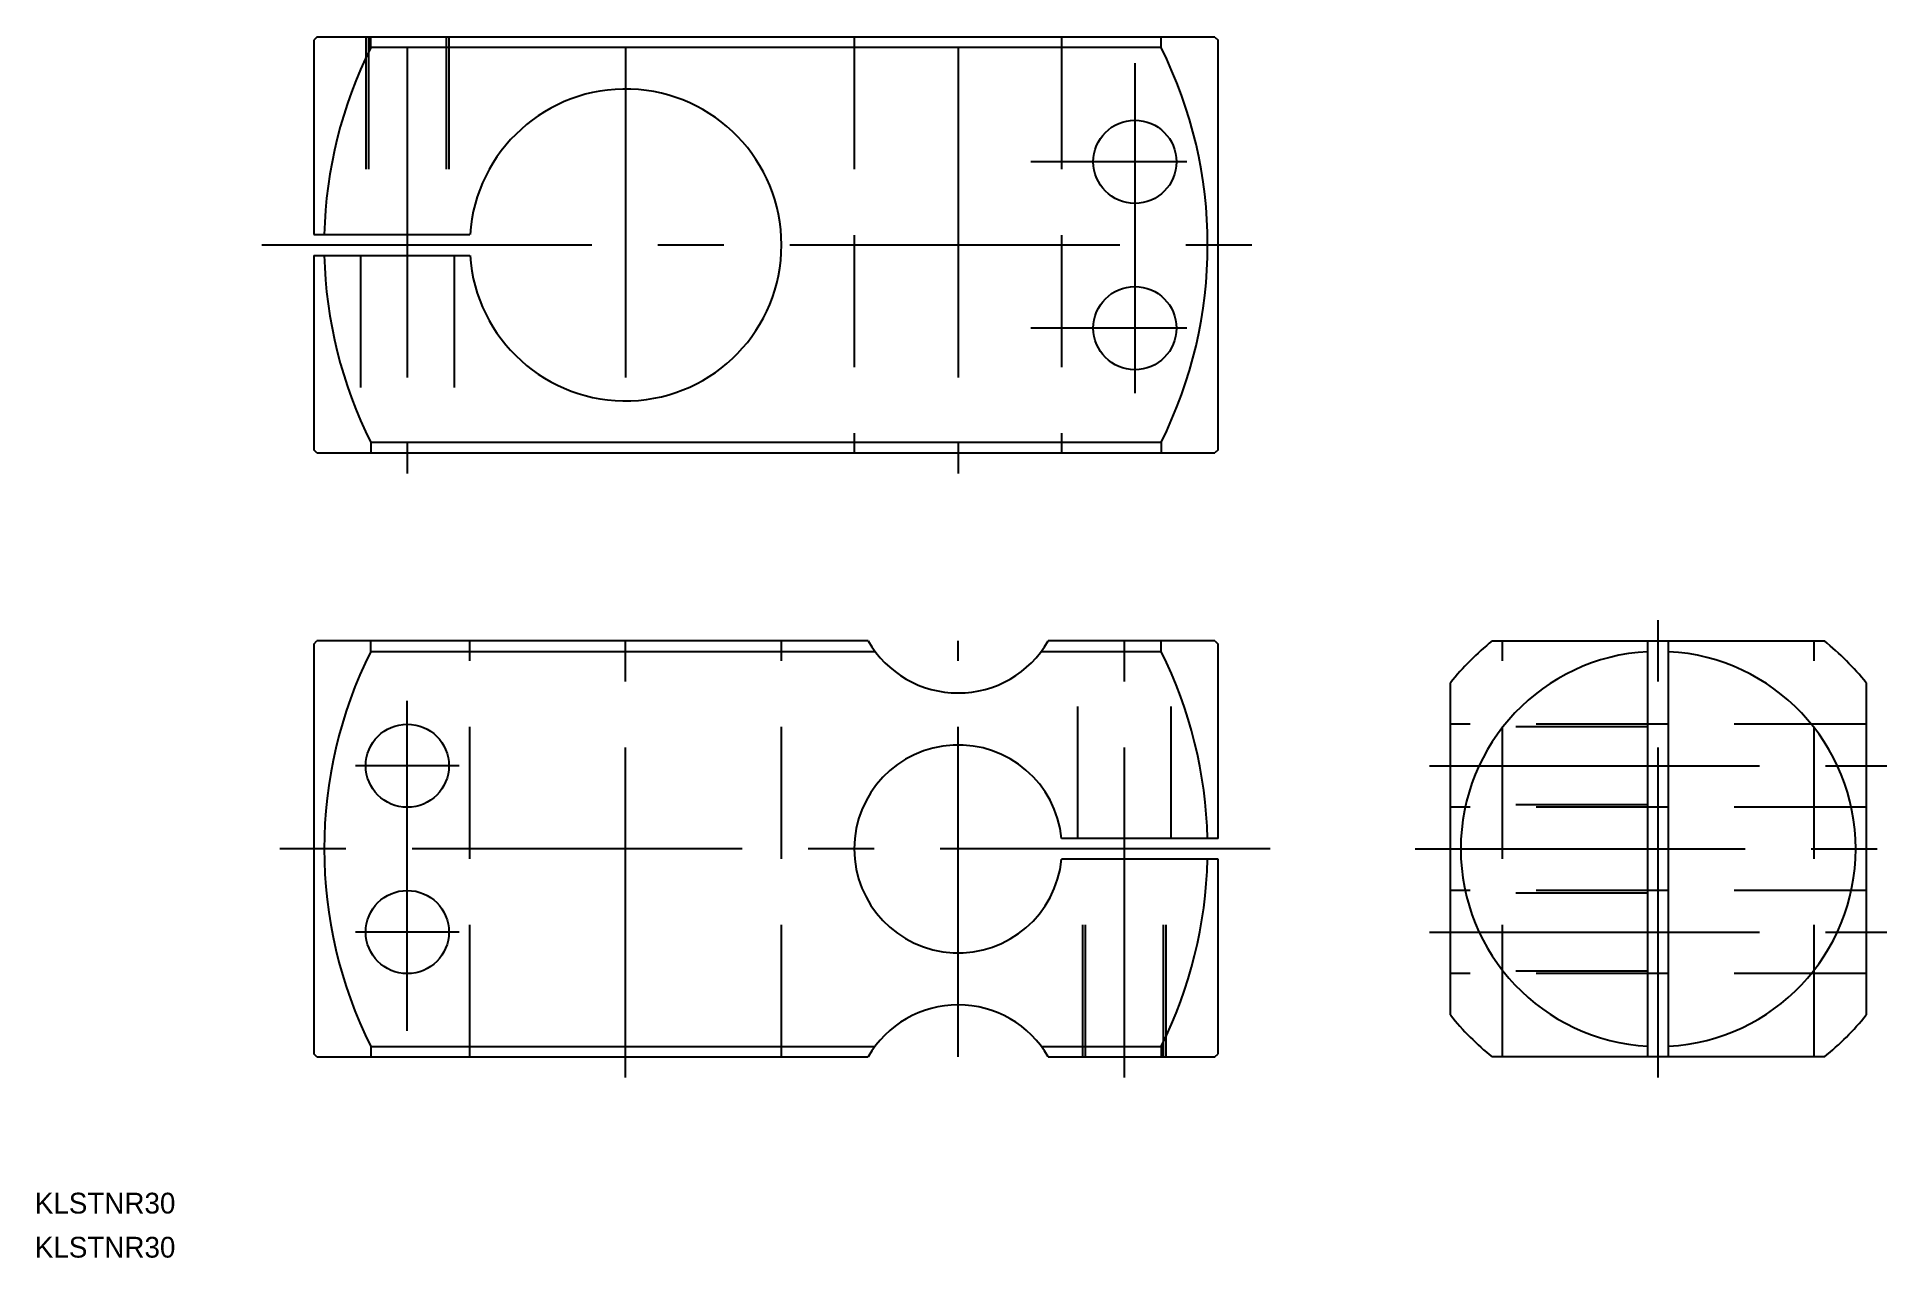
# Model space of a CAD drawing. Extents: x 387 to 566, y 453 to 570.
import ezdxf

# ---------------------------------------------------------------- set-up
doc = ezdxf.new("R2010")
doc.units = 0
doc.linetypes.add('CENTER', pattern=[50.8, 31.75, -6.35, 6.35, -6.35])
doc.linetypes.add('DASHED', pattern=[19.05, 12.7, -6.35])
doc.layers.get('0').update_dxf_attribs({"linetype": 'CONTINUOUS'})
doc.layers.add('CENTER', color=1, linetype='CENTER')

msp = doc.modelspace()

# ---------------------------------------------------------------- linework, layer by layer
at = {"color": 7, "linetype": 'CONTINUOUS'}
for p, q in [((414.18, 570.03), (413.88, 569.73)), ((413.88, 569.73), (413.88, 551.03)), ((500.58, 570.03), (414.18, 570.03)), ((419.36, 569.03), (419.36, 570.03)), ((495.4, 569.03), (495.4, 570.03)), ((500.58, 570.03), (500.88, 569.73)), ((500.88, 530.33), (500.88, 569.73)), ((495.4, 569.03), (419.36, 569.03)), ((413.88, 551.03), (428.91, 551.03)), ((413.88, 549.03), (428.91, 549.03)), ((413.88, 549.03), (413.88, 530.33)), ((414.18, 530.03), (413.88, 530.33)), ((495.4, 531.03), (419.36, 531.03)), ((419.36, 531.03), (419.36, 530.03)), ((495.4, 531.03), (495.4, 530.03)), ((500.88, 530.33), (500.58, 530.03)), ((414.18, 530.03), (500.58, 530.03)), ((413.88, 511.63), (414.18, 511.93)), ((413.88, 511.63), (413.88, 472.23)), ((467.22, 511.93), (414.18, 511.93)), ((419.36, 510.93), (419.36, 511.93)), ((419.36, 510.93), (467.88, 510.93)), ((483.88, 510.93), (495.4, 510.93)), ((500.58, 511.93), (484.54, 511.93)), ((495.4, 510.93), (495.4, 511.93)), ((500.58, 511.93), (500.88, 511.63)), ((500.88, 492.93), (500.88, 511.63)), ((527.25, 511.93), (559.21, 511.93)), ((542.23, 471.93), (542.23, 511.93)), ((544.23, 471.93), (544.23, 511.93)), ((523.23, 475.95), (523.23, 507.91)), ((563.23, 507.91), (563.23, 475.95)), ((500.88, 492.93), (485.83, 492.93)), ((500.88, 490.93), (485.83, 490.93)), ((500.88, 472.23), (500.88, 490.93)), ((414.18, 471.93), (413.88, 472.23)), ((414.18, 471.93), (467.22, 471.93)), ((419.36, 472.93), (467.88, 472.93)), ((419.36, 472.93), (419.36, 471.93)), ((483.88, 472.93), (495.4, 472.93)), ((484.54, 471.93), (500.58, 471.93)), ((495.4, 472.93), (495.4, 471.93)), ((500.58, 471.93), (500.88, 472.23)), ((559.21, 471.93), (527.25, 471.93))]:
    msp.add_line(p, q, dxfattribs=at)
at = {"color": 3, "linetype": 'DASHED'}
for p, q in [((418.88, 570.03), (418.88, 551.03)), ((419.13, 570.03), (419.13, 551.03)), ((426.63, 570.03), (426.63, 551.03)), ((426.88, 570.03), (426.88, 551.03)), ((465.88, 570.03), (465.88, 530.03)), ((485.83, 570.03), (485.83, 530.03)), ((418.38, 549.03), (418.38, 530.03)), ((427.38, 549.03), (427.38, 530.03)), ((428.91, 471.93), (428.91, 511.93)), ((458.88, 471.93), (458.88, 511.93)), ((487.38, 492.93), (487.38, 511.93)), ((496.38, 492.93), (496.38, 511.93)), ((528.26, 471.93), (528.26, 511.93)), ((558.23, 471.93), (558.23, 511.93)), ((563.23, 503.93), (523.23, 503.93)), ((542.23, 503.68), (523.23, 503.68)), ((542.23, 496.18), (523.23, 496.18)), ((563.23, 495.93), (523.23, 495.93)), ((487.88, 471.93), (487.88, 490.93)), ((488.13, 471.93), (488.13, 490.93)), ((495.63, 471.93), (495.63, 490.93)), ((495.88, 471.93), (495.88, 490.93)), ((563.23, 487.93), (523.23, 487.93)), ((542.23, 487.68), (523.23, 487.68)), ((542.23, 480.18), (523.23, 480.18)), ((563.23, 479.93), (523.23, 479.93))]:
    msp.add_line(p, q, dxfattribs=at)
at = {"color": 7, "linetype": 'CONTINUOUS'}
for centre in [(492.88, 558.03), (492.88, 542.03), (422.88, 499.93), (422.88, 483.93)]:
    msp.add_circle(centre, 4, dxfattribs=at)
for centre, radius, start, end in [((457.38, 550.03), 42.5, 153.4449, 178.6517), ((457.38, 550.03), 42.5, 333.4449, 26.5551), ((443.88, 550.03), 15, 183.8226, 176.1774), ((457.38, 550.03), 42.5, 181.3483, 206.5551), ((457.38, 491.93), 42.5, 153.4449, 206.5551), ((475.88, 516.93), 10, 210, 330), ((457.38, 491.93), 42.5, 1.3483, 26.5551), ((543.23, 491.93), 25.6, 128.6248, 141.3752), ((543.23, 491.93), 19, 93.017, 266.983), ((543.23, 491.93), 19, 273.017, 86.983), ((543.23, 491.93), 25.6, 38.6248, 51.3752), ((475.88, 491.93), 10, 5.7392, 354.2608), ((457.38, 491.93), 42.5, 333.4449, 358.6517), ((475.88, 466.93), 10, 30, 150), ((543.23, 491.93), 25.6, 218.6248, 231.3752), ((543.23, 491.93), 25.6, 308.6248, 321.3752)]:
    msp.add_arc(centre, radius, start, end, dxfattribs=at)
at = {"layer": 'CENTER', "color": 1, "linetype": 'CENTER'}
for p, q in [((422.88, 569.03), (422.88, 528.03)), ((443.88, 569.03), (443.88, 531.03)), ((475.88, 569.03), (475.88, 528.03)), ((492.88, 567.53), (492.88, 532.53)), ((497.88, 558.03), (482.88, 558.03)), ((408.88, 550.03), (505.88, 550.03)), ((497.88, 542.03), (482.88, 542.03)), ((543.23, 469.93), (543.23, 513.93)), ((443.88, 469.93), (443.88, 511.93)), ((475.88, 471.93), (475.88, 511.93)), ((491.88, 469.93), (491.88, 511.93)), ((422.88, 474.43), (422.88, 509.43)), ((427.88, 499.93), (417.88, 499.93)), ((521.23, 499.93), (565.23, 499.93)), ((505.88, 491.93), (408.88, 491.93)), ((519.85, 491.93), (565.81, 491.93)), ((427.88, 483.93), (417.88, 483.93)), ((521.23, 483.93), (565.23, 483.93))]:
    msp.add_line(p, q, dxfattribs=at)

# ---------------------------------------------------------------- texts
at = {"color": 7, "linetype": 'CONTINUOUS'}
for p in [(387.04, 456.85), (387.04, 452.61)]:
    msp.add_text('KLSTNR30', height=2, dxfattribs=at).set_placement(p)

doc.saveas('drawing.dxf')
